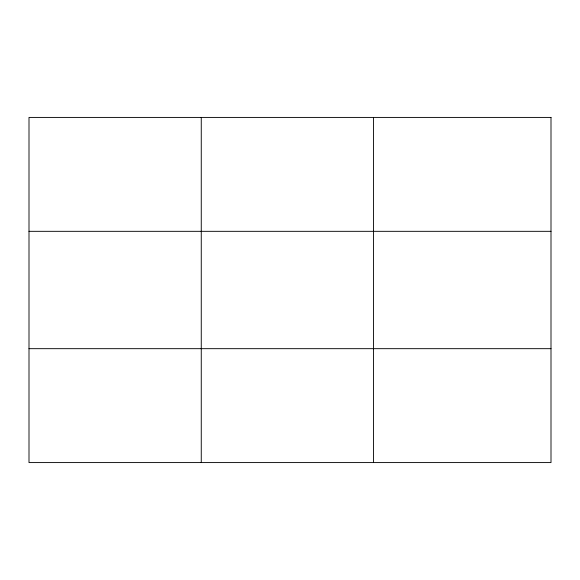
<?xml version="1.0" encoding="UTF-8"?>
<svg xmlns="http://www.w3.org/2000/svg" width="580" height="580" viewBox="0 0 580 580"><rect width="100%" height="100%" fill="white"/><g stroke="black" fill="none" stroke-linecap="round" stroke-linejoin="round"><path stroke-width="0.87" d="M201.26 117.421L201.26 462.579M373.52 117.421L373.52 462.579M29 231.326L551 231.326M29 348.674L551 348.674M551 117.421L551 462.579L29 462.579L29 117.421L551 117.421"/></g></svg>
